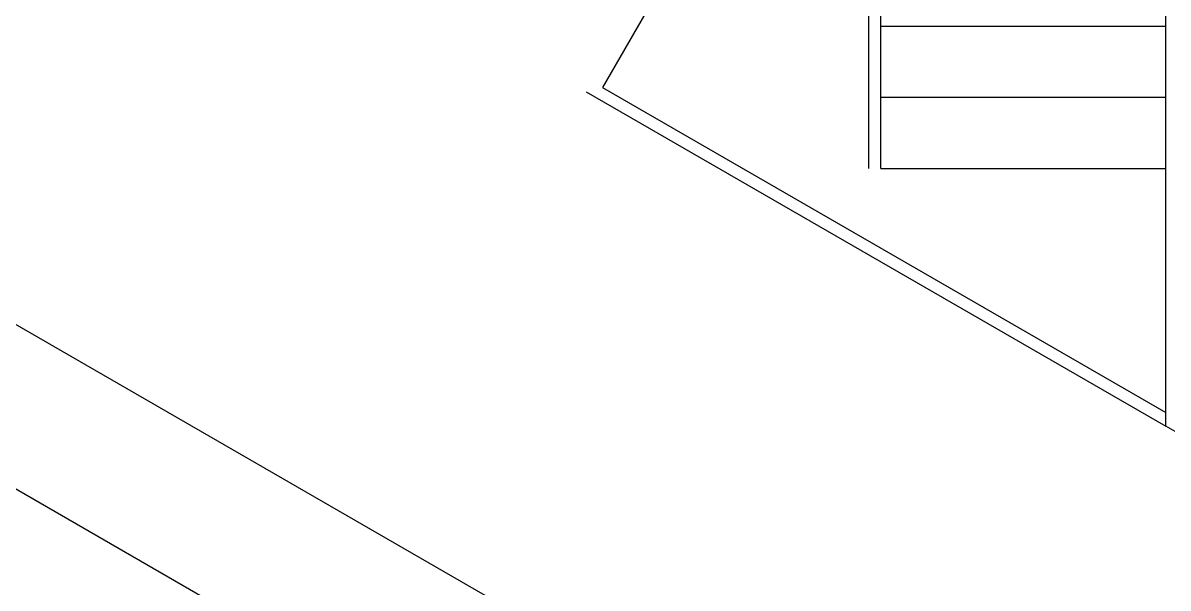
# Model space of a CAD drawing. Extents: x 8365 to 8547, y -347 to -272.
# Drawn here: x 8513.758 to 8518.579, y -301.425 to -299.043 of the extents above; entities that cross this region are included whole.
import ezdxf

# ---------------------------------------------------------------- set-up
doc = ezdxf.new("R2010")
doc.units = 0
doc.layers.add('1', color=7, linetype='CONTINUOUS')

msp = doc.modelspace()

# ---------------------------------------------------------------- linework, layer by layer
at = {"layer": '1', "color": 1, "linetype": 'CONTINUOUS'}
for p, q in [((8518.569, -300.7417), (8518.569, -296.4925)), ((8518.569, -300.7417), (8518.569, -296.4925)), ((8517.369, -299.6561), (8517.369, -297.1853)), ((8517.319, -297.3719), (8516.1973, -299.3147)), ((8517.319, -299.6561), (8517.319, -297.3719)), ((8517.369, -299.0561), (8518.569, -299.0561)), ((8516.129, -299.333), (8518.569, -300.7417)), ((8516.1973, -299.3147), (8518.569, -300.684)), ((8517.369, -299.3561), (8518.569, -299.3561)), ((8517.369, -299.6561), (8518.569, -299.6561)), ((8513.0296, -299.9107), (8520.2383, -304.0727)), ((8522.3452, -302.922), (8518.569, -300.7417)), ((8513.3813, -300.8066), (8519.7991, -304.5119))]:
    msp.add_line(p, q, dxfattribs=at)

doc.saveas('drawing.dxf')
